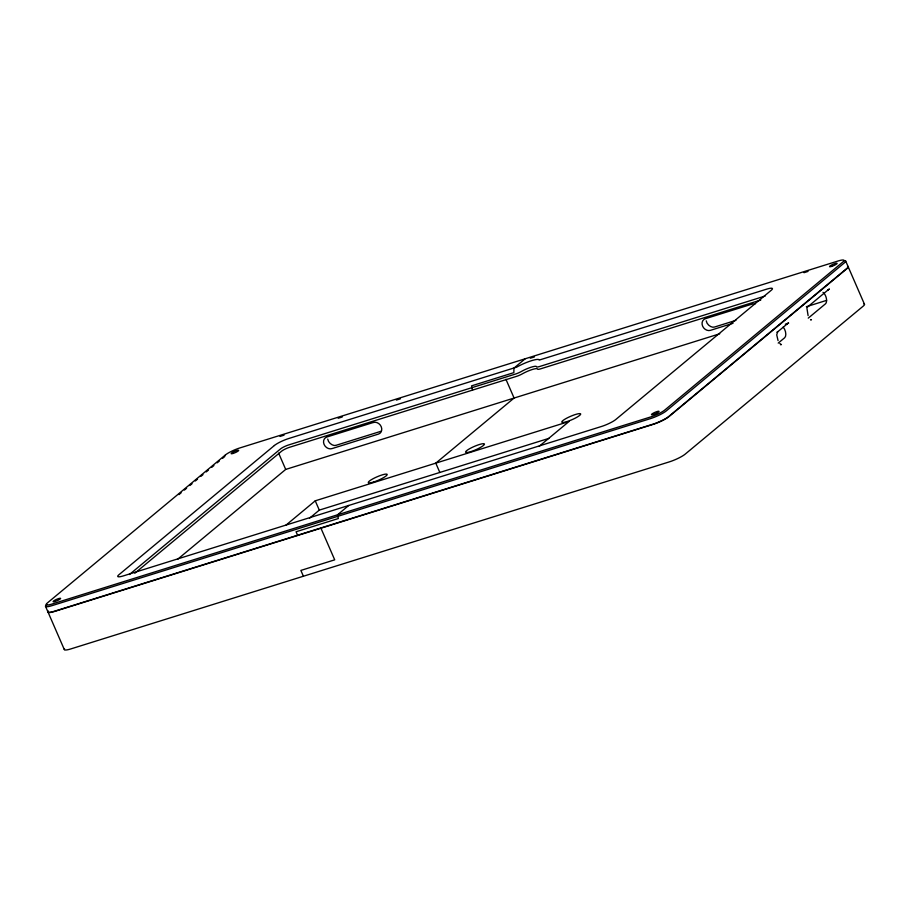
<?xml version="1.0" encoding="UTF-8"?>
<svg xmlns="http://www.w3.org/2000/svg" width="910" height="910" viewBox="0 0 910 910"><rect width="100%" height="100%" fill="white"/><g stroke="black" fill="none" stroke-linecap="round" stroke-linejoin="round"><path stroke-width="1.36" d="M806.931 308.262L808.103 315.611M178.951 494.608L181.136 492.788M184.411 490.069L186.595 488.249M189.871 485.53L192.055 483.71M195.331 480.98L197.515 479.172M200.792 476.442L202.975 474.633M206.263 471.903L208.447 470.083M211.723 467.365L213.907 465.545M217.183 462.826L219.367 461.006M222.643 458.276L224.827 456.467M129.447 574.517L280.633 448.835A6.45 1.137 -23.5 0 1 288.606 444.956L515.367 374.09A6.45 1.137 -23.5 0 0 521.498 371.416A10.317 1.831 -23.5 0 1 531.315 367.151A10.317 1.831 -23.5 0 1 536.502 366.73A6.45 1.137 -23.5 0 0 539.755 366.468L765.162 296.023M134.816 573.232L281.645 451.155A6.45 1.137 -23.5 0 1 289.619 447.276L516.38 376.41A6.45 1.137 -23.5 0 0 522.511 373.748A10.317 1.831 -23.5 0 1 532.327 369.483A10.317 1.831 -23.5 0 1 537.514 369.05A6.45 1.137 -23.5 0 0 540.767 368.789L760.771 300.038M177.564 559.332L285.706 469.423L719.742 333.777M285.876 525.229L315.247 500.818L569 421.512L538.97 446.48M309.502 518.256L319.296 510.123L548.832 438.392M348.746 505.459L337.485 514.832L338.361 518.529L296.068 531.747L297.684 535.467M525.195 358.767L513.934 368.129L513.854 372.634L471.562 385.851L472.529 390.117M807.079 307.387L828.532 289.551M778.221 343.104L784.659 337.758A6.45 3.299 72.6 0 0 783.191 327.099M808.262 318.136L825.427 303.872A6.45 3.299 72.6 0 0 826.337 298.218A6.45 3.299 72.6 0 0 823.004 292.36M280.007 436.436L284.056 435.173M338.179 418.259L342.24 416.985M396.362 400.082L400.411 398.808M530.303 358.221L534.375 356.947M803.985 272.693L808.046 271.419M381.335 431.169L336.143 445.286C333.515 446.526 328.248 443.272 327.725 439.12M735.928 320.354L714.657 326.997C712.029 328.237 706.763 324.984 706.24 320.832M733.028 323.277L710.437 330.341A6.45 5.414 50.3 0 1 702.622 326.178A6.45 5.414 50.3 0 1 705.375 318.705L751.899 304.167A6.45 5.414 50.3 0 1 754.879 304.122M806.34 306.715L826.633 300.368M785.319 324.199L787.787 323.437L777.049 332.355L777.663 331.763L776.719 334.857L778.061 340.579M810.594 319.774L811.447 319.637M780.553 344.742L781.406 344.606L779.802 343.536M810.526 319.592L811.345 319.728M845.686 261.045L864.5 304.327M505.914 379.242L514.093 398.045L435.788 463.144L439.826 472.449M315.247 500.818L319.296 510.123M320.843 527.971L334.709 559.843L300.869 570.422L303.405 576.235M278.619 453.123L285.706 469.423M45.5 606.288L64.314 649.558M64.553 648.819A12.888 2.286 -23.5 0 0 70.798 648.932L669.237 461.905A12.888 2.286 -23.5 0 0 685.173 454.147L863.237 306.113A12.888 2.286 -23.5 0 0 863.931 303.929M48.162 611.122A12.888 2.286 -23.5 0 0 54.407 611.236L652.845 424.219A12.888 2.286 -23.5 0 0 668.782 416.45L846.846 268.416A12.888 2.286 -23.5 0 0 847.54 266.232M843.775 260.624A12.888 2.286 -23.5 0 1 844.412 262.831L666.347 410.865A12.888 2.286 -23.5 0 1 650.411 418.634L51.972 605.651A12.888 2.286 -23.5 0 1 46.763 604.502M847.642 266.471A12.888 2.286 -23.5 0 1 846.948 268.655L668.884 416.689A12.888 2.286 -23.5 0 1 652.948 424.447L54.509 611.474A12.888 2.286 -23.5 0 1 48.264 611.361M225.384 454.966L47.32 603A11.602 2.059 -23.5 0 0 52.006 604.047L650.445 417.019A11.602 2.059 -23.5 0 0 664.789 410.035L842.853 262A11.602 2.059 -23.5 0 0 838.167 260.965L239.728 447.982A11.602 2.059 -23.5 0 0 225.384 454.966M274.388 445.502L118.846 574.801A11.602 2.059 -23.5 0 0 123.532 575.848L601.442 426.494A11.602 2.059 -23.5 0 0 615.786 419.51L771.327 290.199A11.602 2.059 -23.5 0 0 766.63 289.164L539.221 360.076A15.47 2.741 -23.5 0 0 531.44 360.713A15.47 2.741 -23.5 0 0 516.709 367.117L288.732 438.518A11.602 2.059 -23.5 0 0 274.388 445.502M829.328 289.164L827.77 289.926L829.328 289.164M788.572 323.05L787.002 323.812L788.572 323.05M373.384 422.467L326.861 437.005A6.45 5.414 50.3 0 0 324.096 444.467A6.45 5.414 50.3 0 0 331.911 448.63L378.435 434.093A6.45 5.414 50.3 0 0 381.199 426.631A6.45 5.414 50.3 0 0 373.384 422.467M373.418 482.084A10.317 1.831 -23.5 0 0 387.182 474.44A10.317 1.831 -23.5 0 0 372.531 479.024A10.317 1.831 -23.5 0 0 373.418 482.084M831.626 266.402A4.129 0.728 -23.5 0 0 837.132 263.343A4.129 0.728 -23.5 0 0 831.262 265.174A4.129 0.728 -23.5 0 0 831.626 266.402M653.562 414.437A4.129 0.728 -23.5 0 0 659.067 411.377A4.129 0.728 -23.5 0 0 653.198 413.208A4.129 0.728 -23.5 0 0 653.562 414.437M470.686 451.678A10.317 1.831 -23.5 0 0 484.45 444.046A10.317 1.831 -23.5 0 0 469.799 448.619A10.317 1.831 -23.5 0 0 470.686 451.678M566.907 421.614A10.317 1.831 -23.5 0 0 580.671 413.97A10.317 1.831 -23.5 0 0 566.02 418.554A10.317 1.831 -23.5 0 0 566.907 421.614M55.112 601.453A4.129 0.728 -23.5 0 0 60.617 598.405A4.129 0.728 -23.5 0 0 54.759 600.236A4.129 0.728 -23.5 0 0 55.112 601.453M233.176 453.419A4.129 0.728 -23.5 0 0 238.682 450.37A4.129 0.728 -23.5 0 0 232.823 452.202A4.129 0.728 -23.5 0 0 233.176 453.419"/></g></svg>
